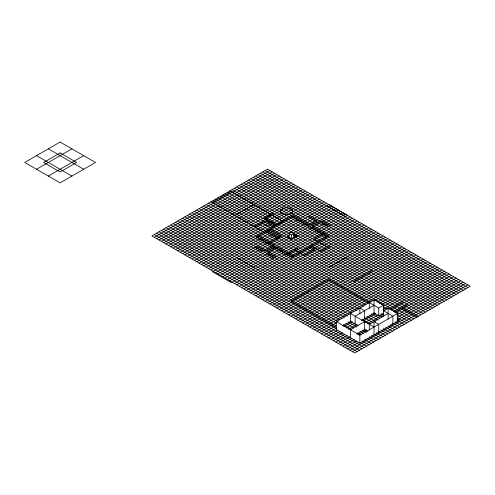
<?xml version="1.0" encoding="UTF-8"?>
<svg xmlns="http://www.w3.org/2000/svg" width="495" height="495" viewBox="0 0 495 495"><rect width="100%" height="100%" fill="white"/><g stroke="black" fill="none" stroke-linecap="round" stroke-linejoin="round"><path stroke-width="0.74" d="M36.537 169.265L71.911 148.847M48.331 176.072L83.698 155.653M212.485 202.276L231.351 191.386M154.279 237.247L269.825 170.54M156.637 238.609L272.182 171.901M158.994 239.97L274.539 173.262M161.358 241.331L276.897 174.624M163.715 242.692L279.254 175.985M166.072 244.054L281.612 177.346M168.43 245.415L283.969 178.707M170.787 246.776L286.327 180.069M173.145 248.137L288.684 181.43M175.502 249.499L291.041 182.791M177.86 250.86L293.399 184.152M180.217 252.221L295.762 185.514M182.575 253.582L298.12 186.875M184.932 254.944L300.477 188.236M187.296 256.305L302.835 189.597M189.653 257.666L305.192 190.959M192.011 259.027L307.55 192.32M271.439 214.533L264.361 218.617L276.154 225.423M194.368 260.389L309.907 193.681M254.931 226.784L265.103 220.906L274.539 226.351M196.725 261.75L312.265 195.042M199.083 263.111L314.622 196.404M201.44 264.472L316.979 197.765M203.798 265.834L319.337 199.126M206.155 267.195L321.7 200.487M208.513 268.556L324.058 201.849M210.87 269.917L326.415 203.21M215.591 272.64L331.13 205.932M267.9 243.8L281.612 235.88L269.825 229.074M217.949 274.001L333.488 207.294M289.123 236.994L289.123 233.59L291.481 232.229L293.838 233.59L293.838 236.994M293.399 233.498L297.526 235.88L291.481 239.376L287.354 236.994L287.354 236.313L289.123 235.292M220.306 275.362L289.092 235.645M293.102 233.331L335.845 208.655M289.123 233.59L291.481 234.952L293.838 233.59M222.663 276.724L290.12 237.779M293.455 235.849L338.203 210.016M287.354 236.313L291.481 238.695L295.608 236.313L295.608 236.994M225.021 278.085L340.56 211.377M227.378 279.446L342.917 212.739M229.736 280.807L345.275 214.1M347.632 215.461L231.351 282.596L212.485 271.706L328.952 204.466L347.583 215.492M234.451 283.53L349.996 216.822M286.766 254.69L298.12 248.137M324.058 233.157L313.88 239.036L328.03 247.203M236.808 284.891L352.353 218.184M239.165 286.252L354.711 219.545M241.529 287.614L357.068 220.906M243.887 288.975L359.426 222.267M246.244 290.336L361.783 223.629M248.601 291.697L364.141 224.99M329.948 246.095L320.952 251.287L311.522 245.842M250.959 293.059L366.498 226.351M253.316 294.42L368.855 227.712M255.674 295.781L371.213 229.074M258.031 297.142L373.57 230.435M260.389 298.504L375.934 231.796M262.746 299.865L378.291 233.157M265.103 301.226L380.649 234.519M267.461 302.587L383.006 235.88M269.825 303.949L385.364 237.247M272.182 305.31L387.721 238.609M274.539 306.671L390.079 239.97M276.897 308.032L392.436 241.331M279.254 309.394L394.793 242.692M281.612 310.761L397.151 244.054M283.969 312.122L399.508 245.415M286.327 313.483L401.866 246.776M288.684 314.845L404.229 248.137M291.041 316.206L406.587 249.499M353.529 281.488L372.395 270.598M293.399 317.567L408.944 250.86M295.762 318.929L411.302 252.221M298.12 320.29L413.659 253.582M300.477 321.651L416.017 254.944M302.835 323.012L418.374 256.305M305.192 324.374L420.731 257.666M307.55 325.735L423.089 259.027M309.907 327.096L425.446 260.389M312.265 328.457L427.804 261.75M314.622 329.818L430.167 263.111M316.979 331.18L432.525 264.472M396.996 318.836L399.508 320.29L359.859 343.177L336.278 329.565L336.278 321.626L374.01 299.84L383.439 305.285L383.439 316.509M319.337 332.541L336.037 322.901M374.771 300.533L434.882 265.834M321.7 333.902L336.39 325.419M377.128 301.894L437.24 267.195M374.01 305.285L355.144 316.181L355.144 324.12M324.058 335.264L336.074 328.321M379.486 303.262L439.597 268.556M342.707 325.858L351.066 321.032M326.415 336.625L337.769 330.066M343.778 326.601L352.459 321.583M381.849 304.623L441.955 269.917M369.295 308.342L369.295 302.563L378.725 308.008L383.439 305.285M328.773 337.986L340.127 331.427M346.135 327.962L354.816 322.95M383.538 306.368L444.312 271.279M361.43 320.488L374.672 312.846M331.13 339.347L342.484 332.795M348.492 329.324L357.173 324.312M363.188 320.84L375.878 313.514M383.223 309.27L446.669 272.64M397.59 321.397L397.59 313.459L388.154 308.008L383.439 310.73L392.875 316.181L392.875 324.12M333.488 340.709L344.842 334.156M364.877 322.585L378.236 314.876M388.921 308.707L449.027 274.001M373.694 313.05L378.725 315.952L383.594 313.143M389.949 309.474L403.048 301.907M335.845 342.07L347.199 335.517M367.234 323.947L383.934 314.306M391.279 310.068L451.384 275.362M388.154 313.459L369.295 324.349L369.295 330.122M338.203 343.431L349.557 336.878M393.636 311.429L453.742 276.724M356.852 334.026L365.211 329.2M394.664 312.197L407.762 304.629M340.56 344.792L351.914 338.24M357.928 334.769L366.609 329.757M395.994 312.791L456.099 278.085M336.278 321.626L359.859 335.239L397.59 313.459M342.917 346.154L354.272 339.601M397.015 314.919L458.463 279.446M345.275 347.515L356.629 340.962M397.374 317.437L460.82 280.807M347.632 348.876L358.986 342.323M397.058 320.345L463.178 282.169M349.996 350.237L465.535 283.53M352.353 351.599L467.893 284.891M329.057 267.356L348.041 256.54M266.285 217.503L273.413 213.45M278.072 224.309L285.207 220.256M237.062 214.248L256.163 203.488M326.849 205.679L345.714 216.575M265.103 170.54L467.893 287.614M262.746 171.901L465.535 288.975M260.389 173.262L463.178 290.336M258.031 174.624L460.82 291.697M255.674 175.985L458.463 293.059M253.316 177.346L456.099 294.42M250.959 178.707L453.742 295.781M329.948 225.671L321.7 220.906L312.265 226.351L328.773 235.88L291.481 257.412L256.113 236.994L293.399 215.461L309.907 224.99L316.979 220.906L308.731 216.142M248.601 180.069L451.384 297.142M320.952 222.701L328.03 226.784M246.244 181.43L449.027 298.504M243.887 182.791L446.669 299.865M241.529 184.152L444.312 301.226M239.165 185.514L441.955 302.587M291.481 216.575L326.849 236.994M236.808 186.875L439.597 303.949M234.451 188.236L437.24 305.31M232.093 189.597L434.882 306.671M230.175 190.705L283.227 221.339M229.736 190.959L432.525 308.032M227.378 192.32L430.167 309.394M225.021 193.681L427.804 310.761M265.103 218.184L276.897 224.99M293.993 234.859L295.762 235.88M293.838 235.292L295.608 236.313M222.663 195.042L289.587 233.683M294.94 236.771L425.446 312.122M309.907 246.776L314.622 249.499L304.45 255.371L295.014 249.926M220.306 196.404L288.566 235.818M292.582 238.132L423.089 313.483M262.004 222.701L271.439 228.146M306.807 248.564L311.522 251.287M217.949 197.765L420.731 314.845M215.591 199.126L418.374 316.206M267.461 230.435L279.254 237.247M401.866 308.032L417.198 316.887M213.227 200.487L416.017 317.567M265.543 231.549L277.33 238.355M211.309 201.595L264.361 232.229M210.87 201.849L413.659 318.929M208.513 203.21L411.302 320.29M206.155 204.571L372.803 300.781M383.514 306.968L387.529 309.282M397.565 315.08L408.944 321.651M258.031 235.88L274.539 245.415L265.103 250.86L256.856 246.095M293.399 256.305L276.897 246.776L267.461 252.221L275.715 256.985M203.798 205.932L370.446 302.148M383.161 309.486L385.166 310.643M397.213 317.598L406.587 323.012M369.289 302.841L328.773 279.446L291.041 301.226L336.21 327.306M201.44 207.294L368.088 303.509M397.535 320.506L404.229 324.374M199.083 208.655L365.731 304.871M381.119 313.756L383.798 315.303M395.177 321.868L401.866 325.735M196.725 210.016L363.373 306.232M378.762 315.117L382.109 317.048M392.82 323.229L399.508 327.096M194.368 211.377L361.01 307.593M371.72 313.774L379.752 318.409M390.462 324.59L397.151 328.457M254.931 247.203L262.004 251.287M266.718 254.009L273.797 258.093M192.011 212.739L358.652 308.954M369.363 315.136L378.062 320.16M388.105 325.951L394.793 329.818M189.653 214.1L356.963 310.699M367.005 316.497L375.705 321.521M385.741 327.313L392.436 331.18M187.296 215.461L353.937 311.677M364.648 317.858L372.679 322.493M383.384 328.674L390.079 332.541M184.932 216.822L351.58 313.038M362.291 319.219L370.322 323.854M381.026 330.035L387.721 333.902M374.01 327.071L350.429 313.459L350.429 321.397L358.145 325.852M182.575 218.184L349.223 314.399M378.669 331.396L385.364 335.264M180.217 219.545L347.533 316.144M376.311 332.758L383.006 336.625M177.86 220.906L344.508 317.122M373.954 334.119L380.649 337.986M367.723 331.378L364.58 329.565L364.58 321.626L350.429 329.794L350.429 337.732M48.331 148.847L83.698 169.265M175.502 222.267L342.15 318.483M348.171 321.96L356.87 326.985M362.229 330.072L366.244 332.393M371.596 335.48L378.291 339.347M173.145 223.629L339.793 319.844M345.813 323.322L353.845 327.956M359.871 331.433L363.212 333.364M369.239 336.841L375.934 340.709M170.787 224.99L338.104 321.589M343.456 324.683L351.487 329.317M357.514 332.795L360.855 334.725M366.882 338.203L373.57 342.07M168.43 226.351L336.414 323.34M364.524 339.564L371.213 343.431M166.072 227.712L336.062 325.858M362.167 340.931L368.855 344.792M36.537 155.653L71.911 176.072M163.715 229.074L336.383 328.767M359.809 342.293L366.498 346.154M161.358 230.435L364.141 347.515M158.994 231.796L361.783 348.876M156.637 233.157L359.426 350.237M154.279 234.519L357.068 351.599M236.963 257.579L255.698 268.538M388.154 308.008L388.154 319.232M378.725 308.008L378.725 315.952M378.725 332.287L378.725 324.349L374.01 321.626L374.01 335.01M374.01 299.84L374.01 313.23M364.58 318.675L364.58 310.73L359.859 308.008L359.859 313.787M359.859 335.239L359.859 343.177M291.481 234.952L291.481 238.355M291.481 238.695L291.481 239.376M60.118 142.04L24.75 162.459L60.118 182.878L95.492 162.459L60.118 142.04M60.118 152.93L43.616 162.459L60.118 171.988L76.626 162.459L60.118 152.93M267.461 169.179L151.922 235.88L354.711 352.96L470.25 286.252L267.461 169.179M283.227 214.211A6.194 3.576 0 0 0 292.873 211.507A6.194 3.576 0 0 0 283.988 208.036A6.194 3.576 0 0 0 283.227 214.211"/></g></svg>
